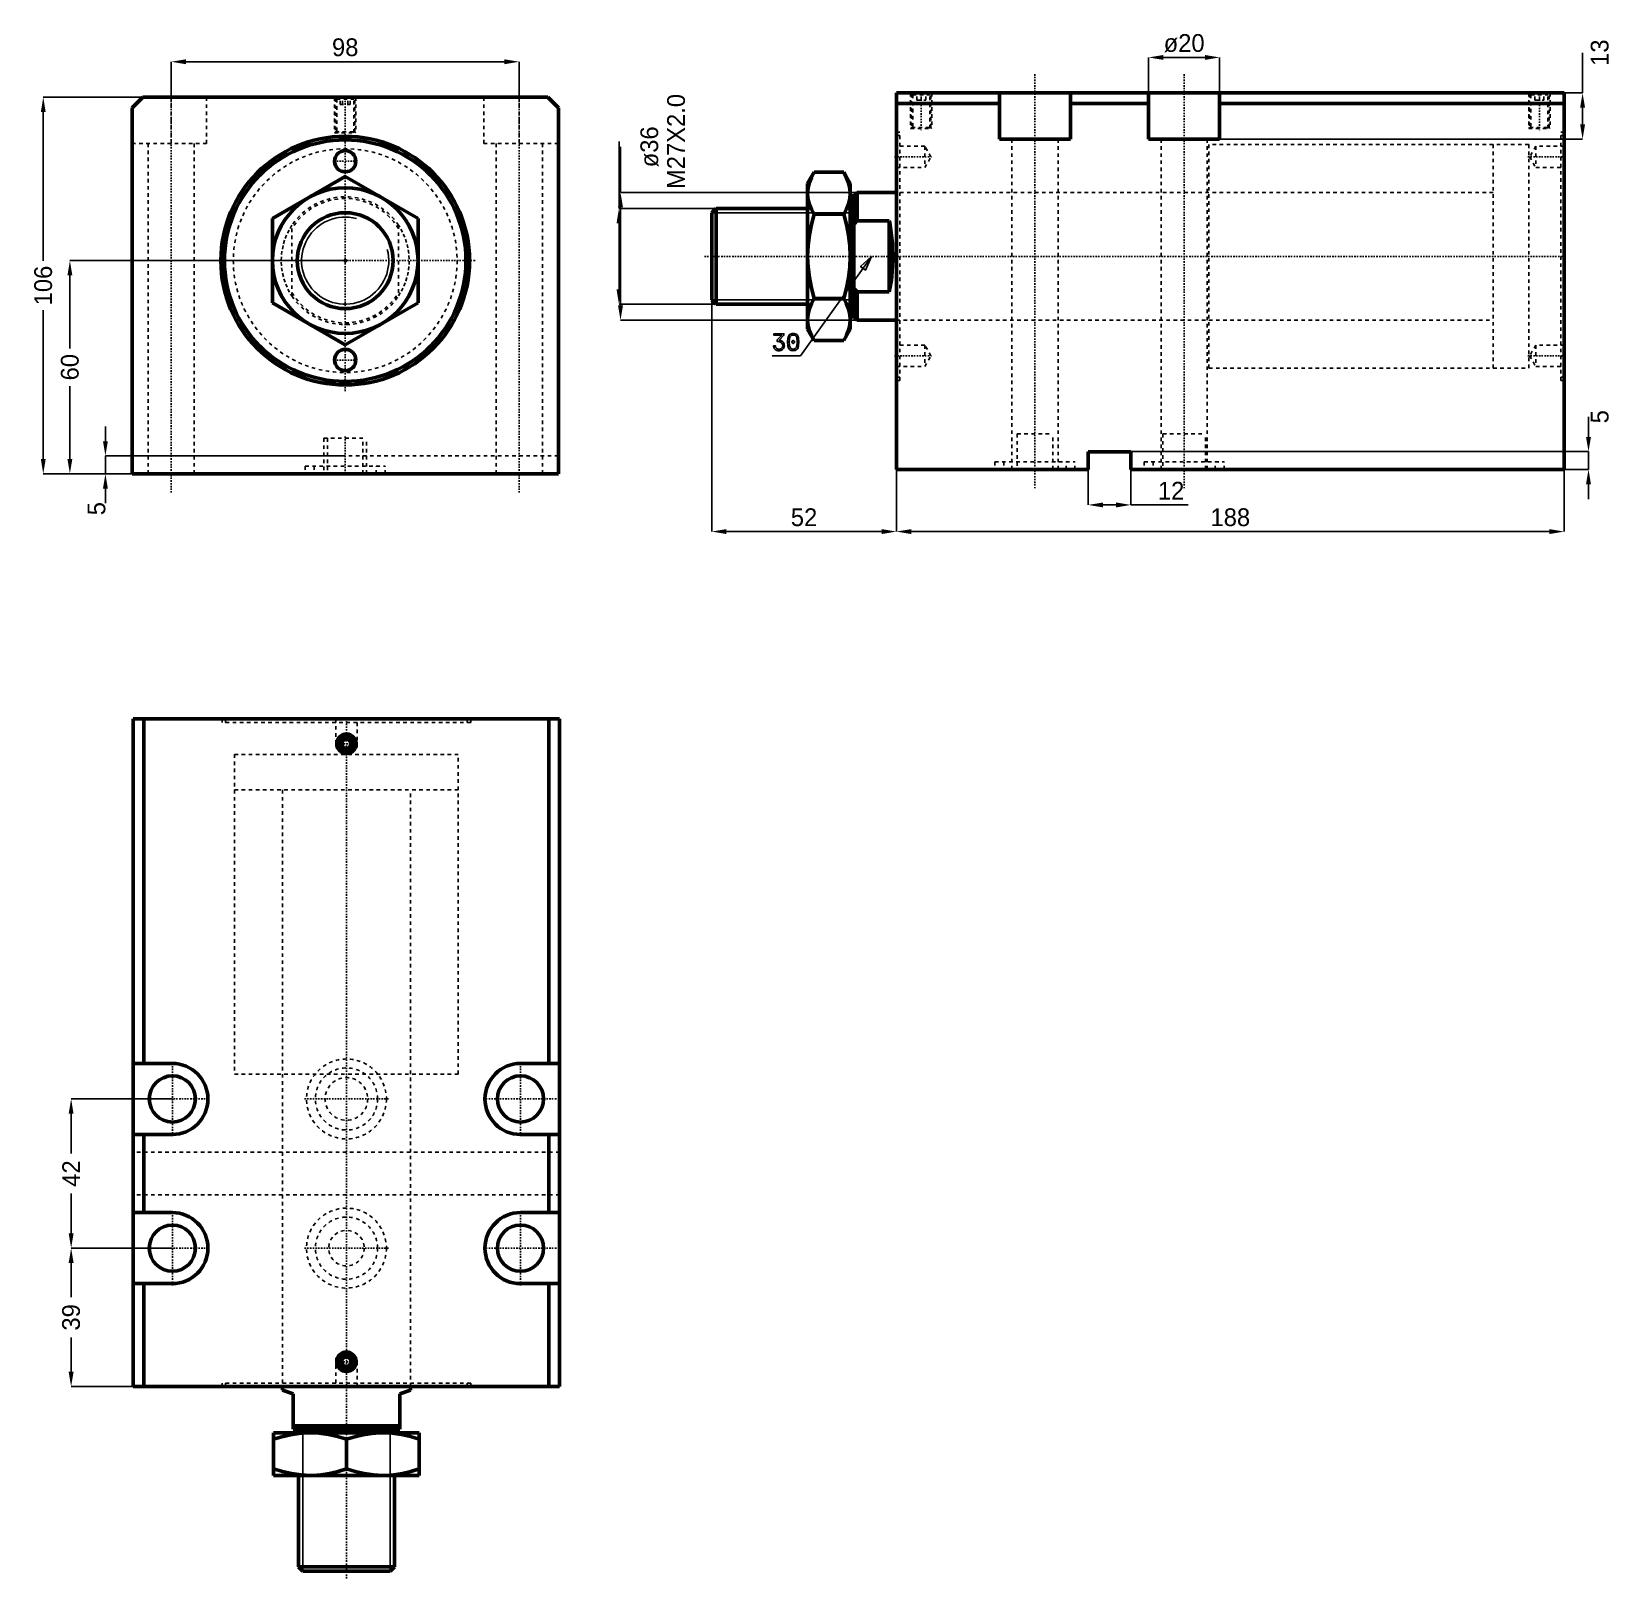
# Model space of a CAD drawing. Header units: millimetres. Extents: x -88 to 356, y -371 to 64.
import ezdxf

# ---------------------------------------------------------------- set-up
doc = ezdxf.new("R2010")
doc.units = ezdxf.units.MM
doc.linetypes.add('Center', pattern=[1.5, 0.45, -0.5, 0.05, -0.5])
doc.linetypes.add('Dashed', pattern=[2, 1, -1])
for name, color, linetype, lineweight in [('2d ConnectionPoints', 7, 'Continuous', 50), ('AM_0', 7, 'Continuous', 50), ('AM_5', 3, 'Continuous', 25), ('AM_7', 7, 'Center', 25), ('AM_9', 6, 'Dashed', 25)]:
    doc.layers.add(name, color=color, linetype=linetype, lineweight=lineweight)
doc.dimstyles.new('ISO-25', dxfattribs={"dimtxt": 2.5, "dimasz": 2.5, "dimexe": 1.25, "dimexo": 0.625, "dimtad": 1, "dimtxsty": 'Standard', "dimcen": 2.5, "dimadec": 0, "dimazin": 0, "dimtfac": 1, "dimtmove": 0, "dimatfit": 3, "dimfxl": 0, "dimarcsym": 0})

# ---------------------------------------------------------------- blocks, each defined once
blk = doc.blocks.new('1_JECX_MF_EXLA_63_80_0_rod__0_in_JECX_MF_160_EXLA_63_80_0__0')
at = {"layer": 'AM_0'}
for p, q in [((-20.5, 11.84), (0, 23.67)), ((0, 23.67), (20.5, 11.84)), ((-20.5, -11.84), (-20.5, 11.84)), ((20.5, 11.84), (20.5, -11.84)), ((0, -23.67), (-20.5, -11.84)), ((20.5, -11.84), (0, -23.67))]:
    blk.add_line(p, q, dxfattribs=at)
for radius in [20.5, 13.5]:
    blk.add_circle((0, 0), radius, dxfattribs=at)
at = {"layer": 'AM_5'}
blk.add_arc((0, 0), 12.27, 75, 15, dxfattribs=at)
at = {"layer": 'AM_9'}
for p, q in [((-15, -9.95), (-15, 9.95)), ((15, 9.95), (15, -9.95))]:
    blk.add_line(p, q, dxfattribs=at)
for points in [[(-15, 9.95), (-15.81, 8.6), (-16.5, 7.19), (-17.06, 5.73), (-17.5, 4.22), (-17.8, 2.68), (-17.97, 1.12), (-17.99, -0.45), (-17.89, -2.02), (-17.64, -3.57), (-17.26, -5.1), (-16.75, -6.58), (-16.12, -8.02), (-15.36, -9.39), (-15, -9.95)], [(15, -9.95), (15.81, -8.6), (16.5, -7.19), (17.06, -5.73), (17.5, -4.22), (17.8, -2.68), (17.97, -1.12), (17.99, 0.45), (17.89, 2.02), (17.64, 3.57), (17.26, 5.1), (16.75, 6.58), (16.12, 8.02), (15.36, 9.39), (15, 9.95)]]:
    blk.add_lwpolyline(points, dxfattribs=at)
blk.add_circle((0, 0), 13.27, dxfattribs=at)
for radius, start, end in [(18, 33.5573, 146.4427), (17.5, 31.0027, 148.9973), (17.5, 211.0027, 328.9973), (18, 213.5573, 326.4427)]:
    blk.add_arc((0, 0), radius, start, end, dxfattribs=at)
blk = doc.blocks.new('2_JECX_MF_EXLA_63_80_0_body__0_in_JECX_MF_160_EXLA_63_80_0__0')
at = {"layer": 'AM_0'}
for p, q in [((-57, 46), (-60, 43)), ((57, 46), (-57, 46)), ((60, 43), (57, 46)), ((-60, 43), (-60, -60)), ((60, -60), (60, 43)), ((-60, -60), (60, -60))]:
    blk.add_line(p, q, dxfattribs=at)
for centre, radius in [((0, 0), 35), ((0, 0), 34), ((0, 28), 3), ((0, -28), 3)]:
    blk.add_circle(centre, radius, dxfattribs=at)
at = {"layer": 'AM_5', "linetype": 'Dashed'}
for p, q in [((-3, 46), (-3, 36)), ((3, 46), (3, 36))]:
    blk.add_line(p, q, dxfattribs=at)
at = {"layer": 'AM_7'}
for p, q in [((-49, 51.3), (-49, -65.3)), ((49, 51.3), (49, -65.3)), ((0, -36.75), (0, 46.5)), ((-3.15, 28), (3.15, 28)), ((-36.75, 0), (36.75, 0)), ((-3.15, -28), (3.15, -28)), ((0, -49.5), (0, -60.5))]:
    blk.add_line(p, q, dxfattribs=at)
at = {"layer": 'AM_9'}
for p, q in [((-49, 33), (-49, 46)), ((-39, 33), (-39, 46)), ((-3, 46), (-2.73, 45.73)), ((-2.73, 45.73), (-2.73, 36.27)), ((-2.73, 45.73), (2.73, 45.73)), ((-1.9, 46), (-2.4, 45.5)), ((-2.4, 45.5), (-2.4, 36)), ((-2.4, 45.5), (2.4, 45.5)), ((-1.44, 44), (-1.44, 46)), ((-0.72, 44), (-0.72, 46)), ((0.72, 44), (0.72, 46)), ((1.44, 44), (1.44, 46)), ((2.4, 45.5), (1.9, 46)), ((2.4, 36), (2.4, 45.5)), ((2.73, 45.73), (3, 46)), ((2.73, 36.27), (2.73, 45.73)), ((39, 46), (39, 33)), ((49, 33), (49, 46)), ((-1.44, 44), (1.44, 44)), ((-2.73, 36.27), (-3, 36)), ((-3, 36), (3, 36)), ((-2.73, 36.27), (2.73, 36.27)), ((3, 36), (2.73, 36.27)), ((-60, 33), (-39, 33)), ((-55.5, 33), (-55.5, -60)), ((-42.5, -60), (-42.5, 33)), ((39, 33), (60, 33)), ((42.5, 33), (42.5, -60)), ((55.5, -60), (55.5, 33)), ((-6, -50), (6, -50)), ((-6, -50), (-6, -60)), ((-5, -50), (-5, -60)), ((5, -60), (5, -50)), ((6, -60), (6, -50)), ((60, -55), (-60, -55)), ((-11.25, -57.9), (11.25, -57.9)), ((-11.25, -57.9), (-11.25, -60)), ((-8.75, -57.9), (-8.75, -60)), ((8.75, -60), (8.75, -57.9)), ((11.25, -60), (11.25, -57.9))]:
    blk.add_line(p, q, dxfattribs=at)
blk.add_circle((0, 0), 31.5, dxfattribs=at)
blk = doc.blocks.new('*D3')
at = {"layer": 'AM_5', "color": 0, "lineweight": -2}
for p, q in [((-49, 46), (-49, 56)), ((-44.83, 56), (44.83, 56)), ((49, 46), (49, 56))]:
    blk.add_line(p, q, dxfattribs=at)
at = {"layer": 'AM_5', "color": 0}
for points in [[(-44.83, 56.69), (-44.83, 55.31), (-49, 56)], [(44.83, 55.31), (44.83, 56.69), (49, 56)]]:
    blk.add_solid(points, dxfattribs=at)
at = {"layer": 'Defpoints', "color": 0}
for p in [(49, 56), (-49, 46), (49, 46)]:
    blk.add_point(p, dxfattribs=at)
at = {"layer": 'AM_5', "color": 0, "insert": (0, 60.05), "char_height": 5, "attachment_point": 5}
blk.add_mtext('98', dxfattribs=at)
blk = doc.blocks.new('*D4')
at = {"layer": 'AM_5', "color": 0, "lineweight": -2}
for p, q in [((-57, 46), (-85, 46)), ((-85, 41.83), (-85, -0.03)), ((-85, -55.83), (-85, -13.97)), ((-60, -60), (-85, -60))]:
    blk.add_line(p, q, dxfattribs=at)
at = {"layer": 'AM_5', "color": 0}
for points in [[(-84.31, 41.83), (-85.69, 41.83), (-85, 46)], [(-85.69, -55.83), (-84.31, -55.83), (-85, -60)]]:
    blk.add_solid(points, dxfattribs=at)
at = {"layer": 'Defpoints', "color": 0}
for p in [(-57, 46), (-85, -60), (-60, -60)]:
    blk.add_point(p, dxfattribs=at)
at = {"layer": 'AM_5', "color": 0, "insert": (-85, -7), "char_height": 5, "attachment_point": 5, "rotation": 90}
blk.add_mtext('106', dxfattribs=at)
blk = doc.blocks.new('*D5')
at = {"layer": 'AM_5', "color": 0, "lineweight": -2}
for p, q in [((0, 0), (-77.5, 0)), ((-77.5, -4.17), (-77.5, -24.69)), ((-77.5, -55.83), (-77.5, -35.31)), ((-60, -60), (-77.5, -60))]:
    blk.add_line(p, q, dxfattribs=at)
at = {"layer": 'AM_5', "color": 0}
for points in [[(-76.81, -4.17), (-78.19, -4.17), (-77.5, 0)], [(-78.19, -55.83), (-76.81, -55.83), (-77.5, -60)]]:
    blk.add_solid(points, dxfattribs=at)
at = {"layer": 'Defpoints', "color": 0}
for p in [(0, 0), (-77.5, -60), (-60, -60)]:
    blk.add_point(p, dxfattribs=at)
at = {"layer": 'AM_5', "color": 0, "insert": (-77.5, -30), "char_height": 5, "attachment_point": 5, "rotation": 90}
blk.add_mtext('60', dxfattribs=at)
blk = doc.blocks.new('*D6')
at = {"layer": 'AM_5', "color": 0, "lineweight": -2}
for p, q in [((-67.5, -50.83), (-67.5, -46.67)), ((0, -55), (-67.5, -55)), ((-67.5, -55), (-67.5, -60)), ((-60, -60), (-67.5, -60)), ((-67.5, -64.17), (-67.5, -68.33))]:
    blk.add_line(p, q, dxfattribs=at)
at = {"layer": 'AM_5', "color": 0}
for points in [[(-68.19, -50.83), (-66.81, -50.83), (-67.5, -55)], [(-66.81, -64.17), (-68.19, -64.17), (-67.5, -60)]]:
    blk.add_solid(points, dxfattribs=at)
at = {"layer": 'Defpoints', "color": 0}
for p in [(0, -55), (-67.5, -60), (-60, -60)]:
    blk.add_point(p, dxfattribs=at)
at = {"layer": 'AM_5', "color": 0, "insert": (-70, -69.83), "char_height": 5, "attachment_point": 5, "rotation": 90}
blk.add_mtext('5', dxfattribs=at)
blk = doc.blocks.new('1_JECX_MF_EXLA_63_80_0_rod__0_in_JECX_MF_160_EXLA_63_80_0__4')
at = {"layer": 'AM_0'}
for p, q in [((-18, 0), (-18, -1.03)), ((18, -1.03), (18, 0)), ((-15, -2), (-18, -1.03)), ((-15, -12), (-15, -2)), ((18, -1.03), (15, -2)), ((15, -2), (15, -12)), ((-20.5, -25), (-20.5, -13)), ((20.5, -13), (-20.5, -13)), ((-15, -11), (15, -11)), ((-15, -12), (15, -12)), ((-12.27, -12), (-13.27, -13)), ((13.27, -13), (12.27, -12)), ((20.5, -13), (20.5, -25)), ((0, -23.17), (0, -14.83)), ((20.5, -25), (-20.5, -25)), ((-13.5, -25), (-13.5, -50.77)), ((13.5, -50.77), (13.5, -25)), ((-13.5, -50.77), (13.5, -50.77)), ((-13.5, -50.77), (-12.27, -52)), ((-12.27, -52), (12.27, -52)), ((12.27, -52), (13.5, -50.77))]:
    blk.add_line(p, q, dxfattribs=at)
for points in [[(-10.25, -13), (-10.98, -13.01), (-13.37, -13.18), (-15.75, -13.55), (-18.14, -14.12), (-20.5, -14.83)], [(0, -14.83), (-2.49, -14.08), (-5.02, -13.5), (-7.63, -13.13), (-10.25, -13)], [(10.25, -13), (9.52, -13.01), (7.13, -13.18), (4.75, -13.55), (2.36, -14.12), (0, -14.83)], [(20.5, -14.83), (18.01, -14.08), (15.48, -13.5), (12.87, -13.13), (10.25, -13)], [(-20.5, -23.17), (-18.01, -23.92), (-15.48, -24.5), (-12.87, -24.87), (-10.25, -25)], [(-10.25, -25), (-9.52, -24.99), (-7.13, -24.82), (-4.75, -24.45), (-2.36, -23.88), (0, -23.17)], [(0, -23.17), (2.49, -23.92), (5.02, -24.5), (7.63, -24.87), (10.25, -25)], [(10.25, -25), (10.98, -24.99), (13.37, -24.82), (15.75, -24.45), (18.14, -23.88), (20.5, -23.17)]]:
    blk.add_lwpolyline(points, dxfattribs=at)
at = {"layer": 'AM_5'}
for p, q in [((-12.27, -52), (-12.27, -12)), ((12.27, -52), (12.27, -12))]:
    blk.add_line(p, q, dxfattribs=at)
at = {"layer": 'AM_7'}
blk.add_line((0, -54), (0, 188.49), dxfattribs=at)
at = {"layer": 'AM_9'}
for p, q in [((-31.5, 178), (31.5, 178)), ((-31.5, 178), (-31.5, 168)), ((31.5, 168), (31.5, 178)), ((-31.5, 168), (31.5, 168)), ((-18, 168), (-18, 0)), ((18, 0), (18, 168))]:
    blk.add_line(p, q, dxfattribs=at)
blk = doc.blocks.new('2_JECX_MF_EXLA_63_80_0_body__0_in_JECX_MF_160_EXLA_63_80_0__4')
at = {"layer": 'AM_0'}
for p, q in [((60, 188), (-60, 188)), ((-60, 188), (-60, 0)), ((-57, 188), (-57, 91)), ((57, 188), (57, 91)), ((60, 188), (60, 0)), ((-0.72, 182.25), (-1.44, 181)), ((-1.44, 181), (-0.72, 179.75)), ((0.72, 182.25), (-0.72, 182.25)), ((-0.72, 179.75), (0.72, 179.75)), ((1.44, 181), (0.72, 182.25)), ((0.72, 179.75), (1.44, 181)), ((-49, 91), (-60, 91)), ((60, 91), (49, 91)), ((-60, 71), (-49, 71)), ((-57, 71), (-57, 49)), ((49, 71), (60, 71)), ((57, 71), (57, 49)), ((-49, 49), (-60, 49)), ((60, 49), (49, 49)), ((-60, 29), (-49, 29)), ((-57, 29), (-57, 0)), ((49, 29), (60, 29)), ((57, 29), (57, 0)), ((-0.72, 8.25), (-1.44, 7)), ((-1.44, 7), (-0.72, 5.75)), ((0.72, 8.25), (-0.72, 8.25)), ((-0.72, 5.75), (0.72, 5.75)), ((1.44, 7), (0.72, 8.25)), ((0.72, 5.75), (1.44, 7)), ((60, 0), (-60, 0))]:
    blk.add_line(p, q, dxfattribs=at)
for centre, radius in [((0, 181), 2.73), ((0, 181), 2.4), ((0, 181), 1.9), ((-49, 81), 6.5), ((49, 81), 6.5), ((-49, 39), 6.5), ((49, 39), 6.5), ((0, 7), 2.73), ((0, 7), 2.4), ((0, 7), 1.9)]:
    blk.add_circle(centre, radius, dxfattribs=at)
for centre, start, end in [((-49, 81), 270, 90), ((49, 81), 90, 270), ((-49, 39), 270, 90), ((49, 39), 90, 270)]:
    blk.add_arc(centre, 10, start, end, dxfattribs=at)
at = {"layer": 'AM_5'}
for centre in [(0, 181), (0, 7)]:
    blk.add_arc(centre, 3, 75, 15, dxfattribs=at)
at = {"layer": 'AM_7'}
for p, q in [((-3.15, 181), (3.15, 181)), ((-49, 70.5), (-49, 91.5)), ((49, 70.5), (49, 91.5)), ((-59.5, 81), (-38.5, 81)), ((-11.81, 81), (11.81, 81)), ((38.5, 81), (59.5, 81)), ((-49, 28.5), (-49, 49.5)), ((49, 28.5), (49, 49.5)), ((-59.5, 39), (-38.5, 39)), ((-11.81, 39), (11.81, 39)), ((38.5, 39), (59.5, 39)), ((-3.15, 7), (3.15, 7))]:
    blk.add_line(p, q, dxfattribs=at)
at = {"layer": 'AM_9'}
for p, q in [((-35, 188), (-35, 187)), ((35, 187), (-35, 187)), ((-34, 188), (-34, 187)), ((-3, 188), (-3, 180)), ((3, 180), (3, 188)), ((34, 187), (34, 188)), ((35, 187), (35, 188)), ((-31.5, 178), (31.5, 178)), ((-31.5, 178), (-31.5, 88)), ((-3, 180), (3, 180)), ((-3, 180), (0, 178.27)), ((0, 178.27), (3, 180)), ((31.5, 88), (31.5, 178)), ((-31.5, 88), (31.5, 88)), ((-18, 88), (-18, 0)), ((18, 0), (18, 88)), ((60, 66), (-60, 66)), ((60, 54), (-60, 54)), ((0, 9.73), (-3, 8)), ((3, 8), (0, 9.73)), ((-3, 8), (-3, 0)), ((-3, 8), (3, 8)), ((3, 0), (3, 8)), ((35, 1), (-35, 1)), ((-35, 1), (-35, 0)), ((-34, 1), (-34, 0)), ((34, 0), (34, 1)), ((35, 0), (35, 1))]:
    blk.add_line(p, q, dxfattribs=at)
for centre, radius in [((0, 81), 11.25), ((0, 81), 8.75), ((0, 81), 6), ((0, 39), 11.25), ((0, 39), 8.75), ((0, 39), 5)]:
    blk.add_circle(centre, radius, dxfattribs=at)
blk = doc.blocks.new('*D12')
at = {"layer": 'AM_5', "color": 0, "lineweight": -2}
for p, q in [((-48.65, -236.04), (-77.15, -236.04)), ((-77.15, -240.2), (-77.15, -251.37)), ((-77.15, -273.87), (-77.15, -262.7)), ((-48.65, -278.04), (-77.15, -278.04))]:
    blk.add_line(p, q, dxfattribs=at)
at = {"layer": 'AM_5', "color": 0}
for points in [[(-77.85, -240.2), (-76.46, -240.2), (-77.15, -236.04)], [(-77.85, -273.87), (-76.46, -273.87), (-77.15, -278.04)]]:
    blk.add_solid(points, dxfattribs=at)
at = {"layer": 'Defpoints', "color": 0}
for p in [(-77.15, -236.04), (-48.65, -236.04), (-48.65, -278.04)]:
    blk.add_point(p, dxfattribs=at)
at = {"layer": 'AM_5', "color": 0, "insert": (-77.15, -257.04), "char_height": 5, "attachment_point": 5, "rotation": 90}
blk.add_mtext('42', dxfattribs=at)
blk = doc.blocks.new('*D13')
at = {"layer": 'AM_5', "color": 0, "lineweight": -2}
for p, q in [((-48.65, -278.04), (-77.15, -278.04)), ((-77.15, -282.2), (-77.15, -291.87)), ((-77.15, -312.87), (-77.15, -303.2)), ((-59.65, -317.04), (-77.15, -317.04))]:
    blk.add_line(p, q, dxfattribs=at)
at = {"layer": 'AM_5', "color": 0}
for points in [[(-77.85, -282.2), (-76.46, -282.2), (-77.15, -278.04)], [(-77.85, -312.87), (-76.46, -312.87), (-77.15, -317.04)]]:
    blk.add_solid(points, dxfattribs=at)
at = {"layer": 'Defpoints', "color": 0}
for p in [(-48.65, -278.04), (-77.15, -317.04), (-59.65, -317.04)]:
    blk.add_point(p, dxfattribs=at)
at = {"layer": 'AM_5', "color": 0, "insert": (-77.15, -297.54), "char_height": 5, "attachment_point": 5, "rotation": 90}
blk.add_mtext('39', dxfattribs=at)
blk = doc.blocks.new('1_JECX_MF_EXLA_63_80_0_rod__0_in_JECX_MF_160_EXLA_63_80_0__2')
at = {"layer": 'AM_0'}
for p, q in [((-23.17, 23.67), (-25, 20.5)), ((-23.17, 23.67), (-14.83, 23.67)), ((-13, 20.5), (-14.83, 23.67)), ((-25, 20.5), (-25, -20.5)), ((-13, 20.5), (-13, -20.5)), ((-11, 18), (-12, 17.5)), ((0, 18), (-11, 18)), ((-11, 18), (-11, 9.95)), ((-50.77, 13.5), (-52, 12.27)), ((-25, 13.5), (-50.77, 13.5)), ((-50.77, 13.5), (-50.77, -13.5)), ((-12, 17.5), (-12, -17.5)), ((-52, 12.27), (-52, -12.27)), ((-23.17, 11.84), (-14.83, 11.84)), ((-12, 12.27), (-13, 13.27)), ((-11, 9.95), (-12, 9.01)), ((-2, 9.95), (-11, 9.95)), ((-2, 9.95), (-2, -9.95)), ((-52, -12.27), (-50.77, -13.5)), ((-23.17, -11.84), (-14.83, -11.84)), ((-13, -13.27), (-12, -12.27)), ((-12, -9.01), (-11, -9.95)), ((-11, -9.95), (-2, -9.95)), ((-11, -9.95), (-11, -18)), ((-50.77, -13.5), (-25, -13.5)), ((-12, -17.5), (-11, -18)), ((-25, -20.5), (-23.17, -23.67)), ((-14.83, -23.67), (-13, -20.5)), ((-11, -18), (0, -18)), ((-23.17, -23.67), (-14.83, -23.67))]:
    blk.add_line(p, q, dxfattribs=at)
for points in [[(-23.17, 23.67), (-23.92, 22.23), (-24.5, 20.77), (-24.87, 19.27), (-25, 17.75)], [(-13, 17.75), (-13.01, 18.17), (-13.18, 19.56), (-13.55, 20.93), (-14.12, 22.31), (-14.83, 23.67)], [(-25, 17.75), (-24.99, 17.33), (-24.82, 15.95), (-24.45, 14.58), (-23.88, 13.2), (-23.17, 11.84)], [(-14.83, 11.84), (-14.08, 13.28), (-13.5, 14.73), (-13.13, 16.24), (-13, 17.75)], [(-23.17, 11.84), (-23.92, 8.96), (-24.5, 6.04), (-24.87, 3.03), (-25, 0)], [(-13, 0), (-13, 0.14), (-13.13, 3.08), (-13.5, 5.99), (-14.08, 8.93), (-14.83, 11.84)], [(-2, -9.95), (-1.74, -8.6), (-1.51, -7.19), (-1.33, -5.73), (-1.19, -4.22), (-1.09, -2.68), (-1.04, -1.12), (-1.03, 0.45), (-1.06, 2.02), (-1.14, 3.57), (-1.26, 5.1), (-1.43, 6.58), (-1.64, 8.02), (-1.88, 9.39), (-2, 9.95)], [(-25, 0), (-25, -0.14), (-24.87, -3.08), (-24.5, -5.99), (-23.92, -8.93), (-23.17, -11.84)], [(-14.83, -11.84), (-14.08, -8.96), (-13.5, -6.04), (-13.13, -3.03), (-13, 0)], [(-23.17, -11.84), (-23.92, -13.28), (-24.5, -14.73), (-24.87, -16.24), (-25, -17.75)], [(-13, -17.75), (-13.01, -17.33), (-13.18, -15.95), (-13.55, -14.58), (-14.12, -13.2), (-14.83, -11.84)], [(-25, -17.75), (-24.99, -18.17), (-24.82, -19.56), (-24.45, -20.93), (-23.88, -22.31), (-23.17, -23.67)], [(-14.83, -23.67), (-14.08, -22.23), (-13.5, -20.77), (-13.13, -19.27), (-13, -17.75)]]:
    blk.add_lwpolyline(points, dxfattribs=at)
at = {"layer": 'AM_5'}
for p, q in [((-52, 12.27), (-12, 12.27)), ((-52, -12.27), (-12, -12.27))]:
    blk.add_line(p, q, dxfattribs=at)
at = {"layer": 'AM_7'}
blk.add_line((-54, 0), (188.05, 0), dxfattribs=at)
at = {"layer": 'AM_9'}
for p, q in [((178, 31.5), (168, 31.5)), ((168, 31.5), (168, -31.5)), ((178, 31.5), (178, -31.5)), ((168, 18), (0, 18)), ((0, -18), (168, -18)), ((168, -31.5), (178, -31.5))]:
    blk.add_line(p, q, dxfattribs=at)
blk = doc.blocks.new('2_JECX_MF_EXLA_63_80_0_body__0_in_JECX_MF_160_EXLA_63_80_0__2')
at = {"layer": 'AM_0'}
for p, q in [((0, -60), (0, 46)), ((188, 46), (0, 46)), ((29, 33), (29, 46)), ((49, 33), (49, 46)), ((71, 33), (71, 46)), ((91, 33), (91, 46)), ((188, -60), (188, 46)), ((29, 43), (0, 43)), ((71, 43), (49, 43)), ((188, 43), (91, 43)), ((29, 33), (49, 33)), ((71, 33), (91, 33)), ((54, -55), (54, -60)), ((66, -55), (54, -55)), ((66, -60), (66, -55)), ((54, -60), (0, -60)), ((188, -60), (66, -60))]:
    blk.add_line(p, q, dxfattribs=at)
at = {"layer": 'AM_5', "linetype": 'Dashed'}
for p, q in [((4, 46), (4, 36)), ((10, 46), (10, 36)), ((178, 46), (178, 36)), ((184, 46), (184, 36))]:
    blk.add_line(p, q, dxfattribs=at)
at = {"layer": 'AM_7'}
for p, q in [((39, 51.3), (39, -65.3)), ((81, 51.3), (81, -65.3)), ((7, 46.5), (7, 35.5)), ((181, 46.5), (181, 35.5)), ((-0.49, 28), (10.22, 28)), ((177.78, 28), (188.49, 28)), ((-0.49, -28), (10.22, -28)), ((177.78, -28), (188.49, -28))]:
    blk.add_line(p, q, dxfattribs=at)
at = {"layer": 'AM_9'}
for p, q in [((4, 46), (4.27, 45.73)), ((4.27, 45.73), (4.27, 36.27)), ((4.27, 45.73), (9.73, 45.73)), ((5.1, 46), (4.6, 45.5)), ((4.6, 45.5), (4.6, 36)), ((4.6, 45.5), (9.4, 45.5)), ((5.75, 44), (5.75, 46)), ((7, 44), (7, 46)), ((8.25, 44), (8.25, 46)), ((9.4, 45.5), (8.9, 46)), ((9.4, 36), (9.4, 45.5)), ((9.73, 45.73), (10, 46)), ((9.73, 36.27), (9.73, 45.73)), ((178, 46), (178.27, 45.73)), ((178.27, 45.73), (178.27, 36.27)), ((178.27, 45.73), (183.73, 45.73)), ((179.1, 46), (178.6, 45.5)), ((178.6, 45.5), (178.6, 36)), ((178.6, 45.5), (183.4, 45.5)), ((179.75, 44), (179.75, 46)), ((181, 44), (181, 46)), ((182.25, 44), (182.25, 46)), ((183.4, 45.5), (182.9, 46)), ((183.4, 36), (183.4, 45.5)), ((183.73, 45.73), (184, 46)), ((183.73, 36.27), (183.73, 45.73)), ((5.75, 44), (8.25, 44)), ((179.75, 44), (182.25, 44)), ((4.27, 36.27), (4, 36)), ((4, 36), (10, 36)), ((4.27, 36.27), (9.73, 36.27)), ((10, 36), (9.73, 36.27)), ((178.27, 36.27), (178, 36)), ((178, 36), (184, 36)), ((178.27, 36.27), (183.73, 36.27)), ((184, 36), (183.73, 36.27)), ((1, 35), (0, 35)), ((1, 34), (0, 34)), ((1, -35), (1, 35)), ((32.5, 33), (32.5, -60)), ((45.5, -60), (45.5, 33)), ((74.5, 33), (74.5, -60)), ((87.5, -60), (87.5, 33)), ((178, 31.5), (88, 31.5)), ((88, 31.5), (88, -31.5)), ((178, 31.5), (178, -31.5)), ((187, -35), (187, 35)), ((188, 35), (187, 35)), ((188, 34), (187, 34)), ((8, 31), (0, 31)), ((9.73, 28), (8, 31)), ((8, 31), (8, 25)), ((8, 25), (9.73, 28)), ((180, 31), (178.27, 28)), ((178.27, 28), (180, 25)), ((188, 31), (180, 31)), ((180, 31), (180, 25)), ((0, 25), (8, 25)), ((180, 25), (188, 25)), ((88, 18), (0, 18)), ((0, -18), (88, -18)), ((8, -25), (0, -25)), ((9.73, -28), (8, -25)), ((8, -25), (8, -31)), ((180, -25), (178.27, -28)), ((188, -25), (180, -25)), ((180, -25), (180, -31)), ((0, -31), (8, -31)), ((8, -31), (9.73, -28)), ((178.27, -28), (180, -31)), ((180, -31), (188, -31)), ((0, -34), (1, -34)), ((0, -35), (1, -35)), ((88, -31.5), (178, -31.5)), ((187, -34), (188, -34)), ((187, -35), (188, -35)), ((34, -50), (44, -50)), ((34, -50), (34, -60)), ((44, -60), (44, -50)), ((75, -50), (87, -50)), ((75, -50), (75, -60)), ((87, -60), (87, -50)), ((27.75, -57.9), (50.25, -57.9)), ((27.75, -57.9), (27.75, -60)), ((30.25, -57.9), (30.25, -60)), ((47.75, -60), (47.75, -57.9)), ((50.25, -60), (50.25, -57.9)), ((69.75, -57.9), (92.25, -57.9)), ((69.75, -57.9), (69.75, -60)), ((72.25, -57.9), (72.25, -60)), ((89.75, -60), (89.75, -57.9)), ((92.25, -60), (92.25, -57.9))]:
    blk.add_line(p, q, dxfattribs=at)
blk = doc.blocks.new('*D25')
at = {"layer": 'AM_5', "color": 0, "lineweight": -2}
for p, q in [((226.17, 47.22), (226.17, 57.22)), ((230.33, 57.22), (242, 57.22)), ((246.17, 47.22), (246.17, 57.22))]:
    blk.add_line(p, q, dxfattribs=at)
at = {"layer": 'AM_5', "color": 0}
for points in [[(230.33, 57.91), (230.33, 56.52), (226.17, 57.22)], [(242, 57.91), (242, 56.52), (246.17, 57.22)]]:
    blk.add_solid(points, dxfattribs=at)
at = {"layer": 'Defpoints', "color": 0}
for p in [(246.17, 57.22), (226.17, 47.22), (246.17, 47.22)]:
    blk.add_point(p, dxfattribs=at)
at = {"layer": 'AM_5', "color": 0, "insert": (236.17, 61.22), "char_height": 5, "attachment_point": 5}
blk.add_mtext('ø20', dxfattribs=at)
blk = doc.blocks.new('*D26')
at = {"layer": 'AM_5', "color": 0, "lineweight": -2}
for p, q in [((348.33, 47.22), (348.33, 58.55)), ((246.17, 47.22), (348.33, 47.22)), ((348.33, 38.38), (348.33, 43.05)), ((246.17, 34.22), (348.33, 34.22))]:
    blk.add_line(p, q, dxfattribs=at)
at = {"layer": 'AM_5', "color": 0}
for points in [[(347.64, 43.05), (349.03, 43.05), (348.33, 47.22)], [(347.64, 38.38), (349.03, 38.38), (348.33, 34.22)]]:
    blk.add_solid(points, dxfattribs=at)
at = {"layer": 'Defpoints', "color": 0}
for p in [(246.17, 47.22), (348.33, 47.22), (246.17, 34.22)]:
    blk.add_point(p, dxfattribs=at)
at = {"layer": 'AM_5', "color": 0, "insert": (353.17, 58.55), "char_height": 5, "attachment_point": 5, "rotation": 90}
blk.add_mtext('13', dxfattribs=at)
blk = doc.blocks.new('*D27')
at = {"layer": 'AM_5', "color": 0, "lineweight": -2}
for p, q in [((155.17, -58.78), (155.17, -76.28)), ((343.17, -58.78), (343.17, -76.28)), ((159.33, -76.28), (339, -76.28))]:
    blk.add_line(p, q, dxfattribs=at)
at = {"layer": 'AM_5', "color": 0}
for points in [[(159.33, -75.59), (159.33, -76.98), (155.17, -76.28)], [(339, -75.59), (339, -76.98), (343.17, -76.28)]]:
    blk.add_solid(points, dxfattribs=at)
at = {"layer": 'Defpoints', "color": 0}
for p in [(155.17, -58.78), (343.17, -58.78), (343.17, -76.28)]:
    blk.add_point(p, dxfattribs=at)
at = {"layer": 'AM_5', "color": 0, "insert": (249.17, -72.28), "char_height": 5, "attachment_point": 5}
blk.add_mtext('188', dxfattribs=at)
blk = doc.blocks.new('*D28')
at = {"layer": 'AM_5', "color": 0, "lineweight": -2}
for p, q in [((103.17, 1.22), (103.17, -76.28)), ((155.17, -58.78), (155.17, -76.28)), ((107.33, -76.28), (151, -76.28))]:
    blk.add_line(p, q, dxfattribs=at)
at = {"layer": 'AM_5', "color": 0}
for points in [[(107.33, -75.59), (107.33, -76.98), (103.17, -76.28)], [(151, -75.59), (151, -76.98), (155.17, -76.28)]]:
    blk.add_solid(points, dxfattribs=at)
at = {"layer": 'Defpoints', "color": 0}
for p in [(103.17, 1.22), (155.17, -58.78), (155.17, -76.28)]:
    blk.add_point(p, dxfattribs=at)
at = {"layer": 'AM_5', "color": 0, "insert": (129.17, -72.28), "char_height": 5, "attachment_point": 5}
blk.add_mtext('52', dxfattribs=at)
blk = doc.blocks.new('*D29')
at = {"layer": 'AM_5', "color": 0, "lineweight": -2}
for p, q in [((77.5, 19.22), (77.5, 32.05)), ((144.17, 19.22), (77.5, 19.22)), ((77.5, -12.62), (77.5, 15.05)), ((144.17, -16.78), (77.5, -16.78))]:
    blk.add_line(p, q, dxfattribs=at)
at = {"layer": 'AM_5', "color": 0}
for points in [[(76.81, 15.05), (78.19, 15.05), (77.5, 19.22)], [(76.81, -12.62), (78.19, -12.62), (77.5, -16.78)]]:
    blk.add_solid(points, dxfattribs=at)
at = {"layer": 'Defpoints', "color": 0}
for p in [(77.5, 19.22), (144.17, 19.22), (144.17, -16.78)]:
    blk.add_point(p, dxfattribs=at)
at = {"layer": 'AM_5', "color": 0, "insert": (85.67, 32.05), "char_height": 5, "attachment_point": 5, "rotation": 90}
blk.add_mtext('ø36', dxfattribs=at)
blk = doc.blocks.new('*D30')
at = {"layer": 'AM_5', "color": 0, "lineweight": -2}
for p, q in [((77.08, 14.72), (77.08, 33.55)), ((104.39, 14.72), (77.08, 14.72)), ((77.08, -8.12), (77.08, 10.55)), ((104.17, -12.28), (77.08, -12.28))]:
    blk.add_line(p, q, dxfattribs=at)
at = {"layer": 'AM_5', "color": 0}
for points in [[(76.39, 10.55), (77.78, 10.55), (77.08, 14.72)], [(76.39, -8.12), (77.78, -8.12), (77.08, -12.28)]]:
    blk.add_solid(points, dxfattribs=at)
at = {"layer": 'Defpoints', "color": 0}
for p in [(77.08, 14.72), (104.39, 14.72), (104.17, -12.28)]:
    blk.add_point(p, dxfattribs=at)
at = {"layer": 'AM_5', "color": 0, "insert": (93.17, 33.55), "char_height": 5, "attachment_point": 5, "rotation": 90}
blk.add_mtext('M27X2.0', dxfattribs=at)
blk = doc.blocks.new('*D31')
at = {"layer": 'AM_5', "color": 0, "lineweight": -2}
for p, q in [((209.17, -53.78), (209.17, -68.78)), ((221.17, -58.78), (221.17, -68.78)), ((213.33, -68.78), (217, -68.78)), ((221.17, -68.78), (237.33, -68.78))]:
    blk.add_line(p, q, dxfattribs=at)
at = {"layer": 'AM_5', "color": 0}
for points in [[(213.33, -68.09), (213.33, -69.48), (209.17, -68.78)], [(217, -68.09), (217, -69.48), (221.17, -68.78)]]:
    blk.add_solid(points, dxfattribs=at)
at = {"layer": 'Defpoints', "color": 0}
for p in [(209.17, -53.78), (221.17, -58.78), (221.17, -68.78)]:
    blk.add_point(p, dxfattribs=at)
at = {"layer": 'AM_5', "color": 0, "insert": (232.5, -64.78), "char_height": 5, "attachment_point": 5}
blk.add_mtext('12', dxfattribs=at)
blk = doc.blocks.new('*D32')
at = {"layer": 'AM_5', "color": 0, "lineweight": -2}
for p, q in [((350, -49.62), (350, -43.95)), ((209.17, -53.78), (350, -53.78)), ((350, -58.78), (350, -53.78)), ((221.17, -58.78), (350, -58.78)), ((350, -62.95), (350, -67.12))]:
    blk.add_line(p, q, dxfattribs=at)
at = {"layer": 'AM_5', "color": 0}
for points in [[(349.31, -49.62), (350.69, -49.62), (350, -53.78)], [(349.31, -62.95), (350.69, -62.95), (350, -58.78)]]:
    blk.add_solid(points, dxfattribs=at)
at = {"layer": 'Defpoints', "color": 0}
for p in [(209.17, -53.78), (221.17, -58.78), (350, -58.78)]:
    blk.add_point(p, dxfattribs=at)
at = {"layer": 'AM_5', "color": 0, "insert": (353.17, -43.95), "char_height": 5, "attachment_point": 5, "rotation": 90}
blk.add_mtext('5', dxfattribs=at)

msp = doc.modelspace()

# ---------------------------------------------------------------- linework, layer by layer
at = {"layer": '2d ConnectionPoints'}
for p in [(0, 0), (155.167, 1.215), (0.346, -317.036)]:
    msp.add_point(p, dxfattribs=at)
at = {"layer": 'AM_5'}
for p, q in [((128.167, -26.785), (148.167, 1.215)), ((120.167, -26.785), (128.167, -26.785))]:
    msp.add_line(p, q, dxfattribs=at)
for points in [[(148.167, 1.215), (146.423, -2.66), (145.067, -1.691), (148.167, 1.215)], [(121.1, -23.978), (121.1, -23.978), (121.105, -24.088), (121.134, -24.243), (121.134, -24.243), (121.188, -24.385), (121.238, -24.472), (121.238, -24.472), (121.297, -24.553), (121.399, -24.659), (121.399, -24.659), (121.518, -24.748), (121.607, -24.797), (121.607, -24.797), (121.7, -24.838), (121.846, -24.882), (121.846, -24.882), (121.997, -24.906), (122.101, -24.911), (122.101, -24.911), (122.211, -24.906), (122.371, -24.882), (122.371, -24.882), (122.525, -24.837), (122.624, -24.795), (122.624, -24.795), (122.718, -24.745), (122.843, -24.656), (122.843, -24.656), (122.952, -24.548), (123.014, -24.467), (123.014, -24.467), (123.067, -24.38), (123.124, -24.239), (123.124, -24.239), (123.154, -24.086), (123.16, -23.978), (123.16, -23.978), (123.152, -23.824), (123.109, -23.612), (123.109, -23.612), (123.029, -23.422), (122.956, -23.307), (122.956, -23.307), (122.868, -23.203), (122.713, -23.066), (122.713, -23.066), (122.531, -22.955), (122.395, -22.894), (122.395, -22.894), (122.249, -22.845), (122.015, -22.791), (122.015, -22.791), (121.764, -22.762), (121.587, -22.756), (121.587, -22.301), (122.907, -21.008), (120.703, -21.008), (120.703, -20.572), (123.524, -20.572), (123.524, -21.027), (122.176, -22.36), (122.176, -22.36), (122.47, -22.428), (122.845, -22.575), (122.845, -22.575), (123.14, -22.776), (123.292, -22.94), (123.292, -22.94), (123.413, -23.122), (123.544, -23.42), (123.544, -23.42), (123.615, -23.745), (123.628, -23.978), (123.628, -23.978), (123.619, -24.146), (123.571, -24.381), (123.571, -24.381), (123.483, -24.594), (123.401, -24.724), (123.401, -24.724), (123.305, -24.843), (123.14, -24.999), (123.14, -24.999), (122.953, -25.127), (122.814, -25.197), (122.814, -25.197), (122.669, -25.254), (122.447, -25.316), (122.447, -25.316), (122.218, -25.35), (122.062, -25.356), (122.062, -25.356), (121.91, -25.35), (121.691, -25.317), (121.691, -25.317), (121.48, -25.255), (121.345, -25.198), (121.345, -25.198), (121.217, -25.129), (121.045, -25.002), (121.045, -25.002), (120.895, -24.847), (120.809, -24.729), (120.809, -24.729), (120.736, -24.599), (120.657, -24.385), (120.657, -24.385), (120.614, -24.149), (120.606, -23.978), (121.1, -23.978)], [(126.114, -25.35), (126.114, -25.35), (125.869, -25.338), (125.546, -25.275), (125.546, -25.275), (125.278, -25.158), (125.129, -25.051), (125.129, -25.051), (125.001, -24.922), (124.843, -24.696), (124.843, -24.696), (124.726, -24.43), (124.669, -24.23), (124.669, -24.23), (124.627, -24.01), (124.58, -23.64), (124.58, -23.64), (124.555, -23.22), (124.551, -22.912), (124.551, -22.912), (124.555, -22.612), (124.581, -22.2), (124.581, -22.2), (124.628, -21.836), (124.671, -21.619), (124.671, -21.619), (124.728, -21.421), (124.847, -21.157), (124.847, -21.157), (125.006, -20.932), (125.134, -20.804), (125.134, -20.804), (125.283, -20.697), (125.55, -20.581), (125.55, -20.581), (125.871, -20.519), (126.114, -20.507), (126.114, -20.507), (126.358, -20.519), (126.68, -20.581), (126.68, -20.581), (126.948, -20.697), (127.097, -20.804), (127.097, -20.804), (127.225, -20.932), (127.385, -21.156), (127.385, -21.156), (127.504, -21.42), (127.562, -21.617), (127.562, -21.617), (127.606, -21.834), (127.653, -22.198), (127.653, -22.198), (127.679, -22.611), (127.684, -22.912), (127.684, -22.912), (127.679, -23.215), (127.652, -23.631), (127.652, -23.631), (127.602, -24.001), (127.557, -24.222), (127.557, -24.222), (127.497, -24.423), (127.376, -24.692), (127.376, -24.692), (127.215, -24.92), (127.086, -25.049), (127.086, -25.049), (126.936, -25.157), (126.67, -25.274), (126.67, -25.274), (126.353, -25.338), (126.114, -25.35)], [(126.114, -24.921), (126.114, -24.921), (126.285, -24.91), (126.511, -24.856), (126.511, -24.856), (126.699, -24.754), (126.804, -24.661), (126.804, -24.661), (126.895, -24.55), (127.007, -24.358), (127.007, -24.358), (127.09, -24.134), (127.129, -23.968), (127.129, -23.968), (127.159, -23.788), (127.192, -23.488), (127.192, -23.488), (127.209, -23.154), (127.212, -22.912), (127.212, -22.912), (127.209, -22.656), (127.194, -22.31), (127.194, -22.31), (127.166, -22.009), (127.139, -21.835), (127.139, -21.835), (127.103, -21.677), (127.025, -21.466), (127.025, -21.466), (126.916, -21.286), (126.827, -21.183), (126.827, -21.183), (126.722, -21.097), (126.529, -21.003), (126.529, -21.003), (126.294, -20.952), (126.114, -20.943), (126.114, -20.943), (125.935, -20.952), (125.701, -21.003), (125.701, -21.003), (125.51, -21.097), (125.405, -21.183), (125.405, -21.183), (125.317, -21.286), (125.209, -21.466), (125.209, -21.466), (125.131, -21.677), (125.095, -21.835), (125.095, -21.835), (125.069, -22.009), (125.04, -22.31), (125.04, -22.31), (125.025, -22.656), (125.022, -22.912), (125.022, -22.912), (125.025, -23.156), (125.042, -23.492), (125.042, -23.492), (125.073, -23.792), (125.101, -23.972), (125.101, -23.972), (125.14, -24.136), (125.221, -24.358), (125.221, -24.358), (125.332, -24.55), (125.422, -24.661), (125.422, -24.661), (125.526, -24.754), (125.715, -24.856), (125.715, -24.856), (125.942, -24.91), (126.114, -24.921)], [(125.678, -22.912), (126.114, -22.425), (126.549, -22.912), (126.114, -23.354), (125.678, -22.912)]]:
    msp.add_lwpolyline(points, dxfattribs=at)

# ---------------------------------------------------------------- block references
for name, p in [('2_JECX_MF_EXLA_63_80_0_body__0_in_JECX_MF_160_EXLA_63_80_0__0', (0, 0)), ('2_JECX_MF_EXLA_63_80_0_body__0_in_JECX_MF_160_EXLA_63_80_0__2', (155.167, 1.215)), ('1_JECX_MF_EXLA_63_80_0_rod__0_in_JECX_MF_160_EXLA_63_80_0__2', (155.167, 1.215)), ('1_JECX_MF_EXLA_63_80_0_rod__0_in_JECX_MF_160_EXLA_63_80_0__0', (0, 0)), ('1_JECX_MF_EXLA_63_80_0_rod__0_in_JECX_MF_160_EXLA_63_80_0__4', (0.346, -317.036)), ('2_JECX_MF_EXLA_63_80_0_body__0_in_JECX_MF_160_EXLA_63_80_0__4', (0.346, -317.036))]:
    msp.add_blockref(name, p)

# ---------------------------------------------------------------- dimensions: what is measured, and where the dimension line sits
for base, p1, p2, text, picture, middle in [((49, 56), (-49, 46), (49, 46), '98', '*D3', (0, 56)), ((246.167, 57.215), (226.167, 47.215), (246.167, 47.215), 'ø20', '*D25', (236.167, 57.215)), ((155.167, -76.285), (103.167, 1.215), (155.167, -58.785), '52', '*D28', (129.167, -76.285)), ((221.167, -68.785), (209.167, -53.785), (221.167, -58.785), '12', '*D31', (232.5, -68.785)), ((343.167, -76.285), (155.167, -58.785), (343.167, -58.785), '188', '*D27', (249.167, -76.285))]:
    dim = msp.add_linear_dim(base=base, p1=p1, p2=p2, text=text, dimstyle='ISO-25', override={"dimtxt": 5, "dimasz": 4.166667, "dimexe": 0, "dimexo": 0, "dimgap": 1.5}, dxfattribs=at)
    dim.commit()
    dim.dimension.update_dxf_attribs({"geometry": picture, "text_midpoint": middle, "dimtype": 160})
for base, p1, p2, text, picture, middle in [((348.334, 47.215), (246.167, 34.215), (246.167, 47.215), '13', '*D26', (353.167, 58.549)), ((-85, -60), (-57, 46), (-60, -60), '106', '*D4', (-85, -7)), ((77.084, 14.715), (104.167, -12.285), (104.394, 14.715), 'M27X2.0', '*D30', (93.167, 33.549)), ((77.5, 19.215), (144.167, -16.785), (144.167, 19.215), 'ø36', '*D29', (85.667, 32.049)), ((-77.5, -60), (0, 0), (-60, -60), '60', '*D5', (-77.5, -30)), ((350, -58.785), (209.167, -53.785), (221.167, -58.785), '5', '*D32', (353.167, -43.951)), ((-67.5, -60), (0, -55), (-60, -60), '5', '*D6', (-70, -69.833)), ((-77.154, -236.036), (-48.654, -278.036), (-48.654, -236.036), '42', '*D12', (-77.154, -257.036)), ((-77.154, -317.036), (-48.654, -278.036), (-59.654, -317.036), '39', '*D13', (-77.154, -297.536))]:
    dim = msp.add_linear_dim(base=base, p1=p1, p2=p2, angle=90, text=text, dimstyle='ISO-25', override={"dimtxt": 5, "dimasz": 4.166667, "dimexe": 0, "dimexo": 0, "dimgap": 1.5}, dxfattribs=at)
    dim.commit()
    dim.dimension.update_dxf_attribs({"geometry": picture, "text_midpoint": middle, "dimtype": 160, "text_rotation": 90})

doc.saveas('drawing.dxf')
